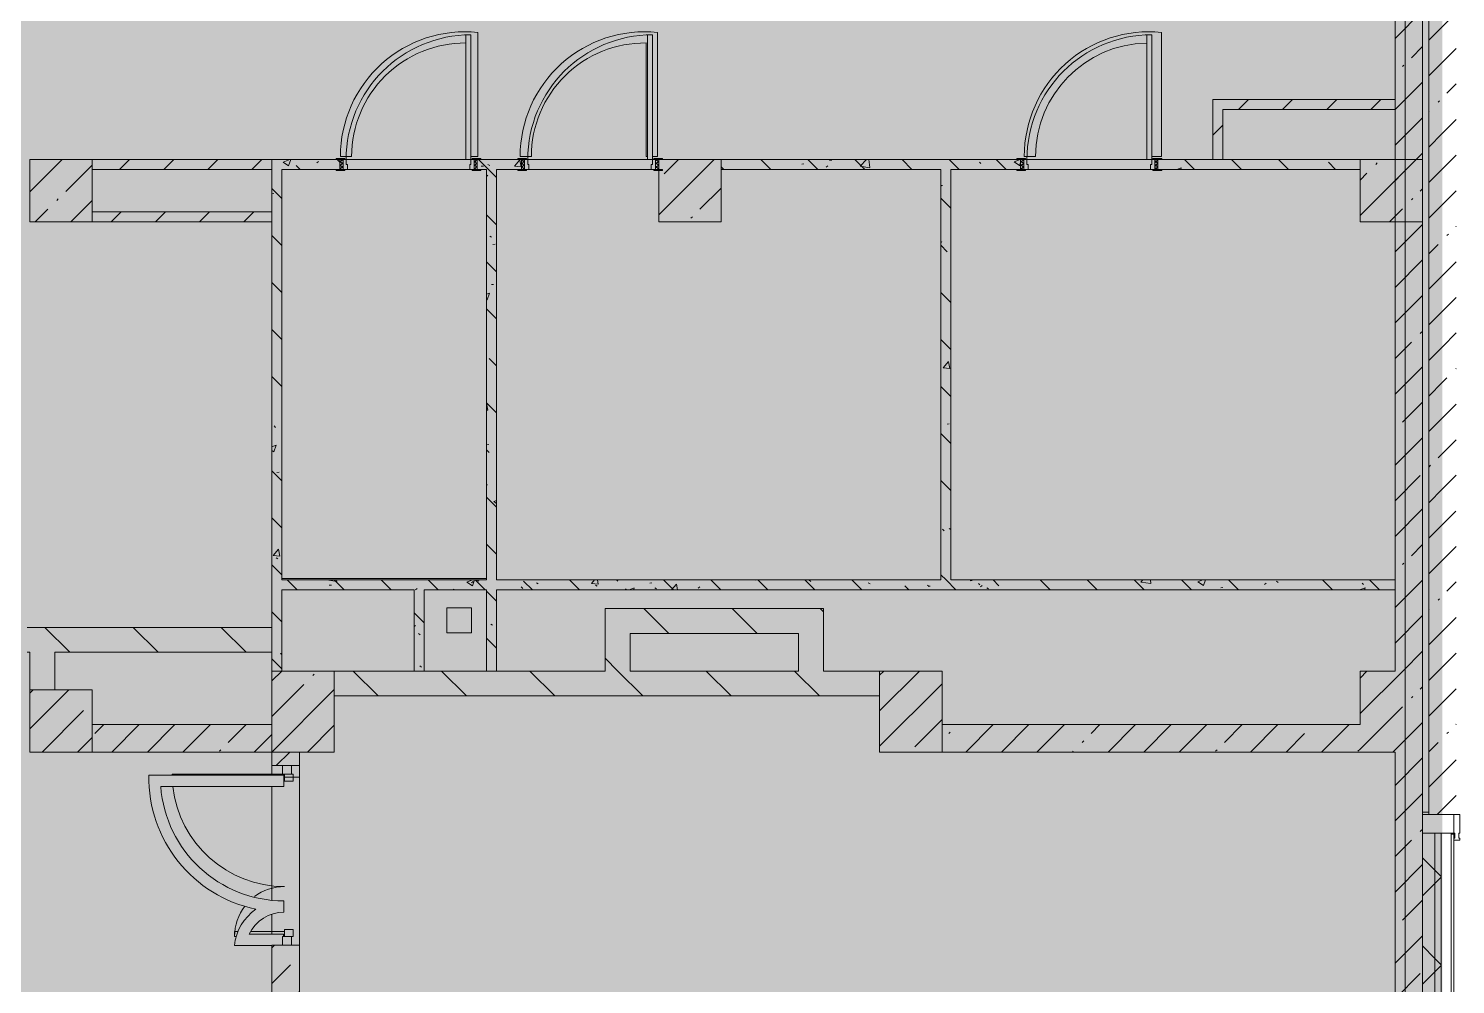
# Model space of a CAD drawing. Header units: millimetres. Extents: x 35143 to 244272, y -8553 to 29000.
# Drawn here: x 190792 to 202226, y 9037 to 16700 of the extents above; entities that cross this region are included whole.
import ezdxf

# ---------------------------------------------------------------- set-up
doc = ezdxf.new("R2010")
doc.units = ezdxf.units.MM
doc.linetypes.add('Осевая', pattern=[3175, 635, -476.25, 1587.5, -476.25])
doc.layers.add('A-DETL-GENF-6', color=7, linetype='Continuous', lineweight=9, true_color=0xc0c0c0, transparency=0.4)
for name, color, linetype, lineweight, true_color in [('A-DETL-GENF-9', 7, 'Continuous', 5, 0xb7b7b7), ('A-DOOR-3', 7, 'Continuous', 5, 0xaaaaaa), ('A-DOOR-4', 7, 'Continuous', 5, 0xe2e2e2), ('A-DOOR-5', 7, 'Continuous', 5, 0xb7b7b7), ('A-DOOR-FRAM-3', 7, 'Continuous', 5, 0xe2e2e2), ('A-DOOR-FRAM-4', 7, 'Continuous', 5, 0xaaaaaa), ('A-DOOR-FRAM-5', 7, 'Continuous', 5, 0xb7b7b7), ('A-FLOR-3', 7, 'Continuous', 5, 0xb7b7b7), ('A-GLAZ-CWMG-3', 7, 'Continuous', 5, 0x737373), ('A-WALL-5', 7, 'Continuous', 9, 0x737373), ('A-WALL-6', 7, 'Continuous', 5, 0x737373), ('I-WALL-6', 7, 'Continuous', 5, 0x737373), ('I-WALL-7', 7, 'Continuous', 5, 0x787878), ('S-COLS-2', 7, 'Continuous', 5, 0x737373)]:
    doc.layers.add(name, color=color, linetype=linetype, lineweight=lineweight, true_color=true_color)
for name, color, linetype, lineweight in [('A-GLAZ-CWMG-1', 7, 'Continuous', 5), ('A-WALL', 7, 'Continuous', 9), ('A-WALL-4', 7, 'Continuous', 5), ('I-WALL-5', 7, 'Continuous', 5), ('S-COLS-1', 7, 'Continuous', 5), ('Оси', 7, 'Continuous', 9), ('Оси-2', 7, 'Осевая', 9)]:
    doc.layers.add(name, color=color, linetype=linetype, lineweight=lineweight)
pattern_1 = [(45, (117261.88, 0), (-285.1231, 285.1231), []), (45, (117547, 0), (-285.1231, 285.1231), [504.031, -100.806, 16.764, -84.042])]
pattern_2 = [(135, (117261.9, 0), (-353.5534, -353.5534), [])]
pattern_3 = [(45, (117261.9, 0), (-353.5534, 353.5534), []), (135, (117261.9, 0), (-353.5534, -353.5534), [])]
pattern_4 = [(135, (117261.9, 0), (-377.1708, -377.1708), [533.4, -88.9, 17.78, -88.9]), (135, (117261.9, 376.94), (-377.1708, -377.1708), []), (50, (117261.9, 0), (637.6445, -55.7866), [66.675, -733.425]), (355, (117261.9, 0), (-123.3494, 668.699), [53.34, -586.74]), (100.451, (117315, -4.65), (514.299, 612.908), [56.665, -623.315]), (46.184, (117261.9, 177.8), (948.7764, -147.15), [100.012, -1100.137]), (96.636, (117340.9, 165.5), (830.909, 865.997), [84.998, -934.973]), (351.184, (117261.9, 177.8), (830.918, 865.988), [80.01, -880.11]), (21, (117350.8, 133.35), (530.6506, -357.9283), [66.675, -733.425]), (326, (117350.8, 133.35), (216.308, 644.6585), [53.34, -586.74]), (71.451, (117395, 103.5), (746.9596, 286.7243), [56.665, -623.315]), (37.5, (117261.88, 0), (10.81053, 295.9426), [16.764, -562.864, 16.764, -578.866, -588.962]), (37.5, (117261.88, 0), (10.81053, 295.9426), [-1175.258, 16.764, -572.198]), (7.5, (117261.88, 0), (233.8692, 350.6318), [16.764, -322.834, 16.764, -549.529, -224.472]), (7.5, (117261.88, 0), (233.8692, 350.6318), [-905.891, 16.764, -207.708]), (327.5, (117063.63, 0), (474.5678, -20.0513), [16.764, -205.486, 16.764, -676.656, -920.115]), (327.5, (117063.63, 0), (474.5678, -20.0513), [-915.67, 16.764, -903.351]), (317.5, (116974.73, 0), (518.4522, 88.9934), [16.764, -272.161, 16.764, -443.738, -653.415]), (317.5, (116974.73, 0), (518.4522, 88.9934), [-749.427, 16.764, -636.651])]
pattern_5 = [(135, (1751.41, 104.685), (-14.14214, -14.14214), []), (225, (1751.41, 104.685), (14.14214, -14.14214), [])]
pattern_6 = [(45, (-371.384, 104.685), (-14.1421, 14.1421), []), (135, (-371.384, 104.685), (-14.1421, -14.1421), [])]
pattern_7 = [(45, (117261.88, 0), (-176.7767, 176.7767), [])]

# ---------------------------------------------------------------- blocks, each defined once
blk = doc.blocks.new('BSC_Колонна _Прямоугольная - 650х500-23287315-2_1_2_птичка')
at = {"layer": 'S-COLS-1'}
h = blk.add_hatch(dxfattribs=at)
h.set_pattern_fill('FP_123', color=256, style=0, pattern_type=2)
h.set_pattern_definition([(135, (11225, -75730), (-285.1231, -285.1231), []), (135, (11225, -75444.88), (-285.1231, -285.1231), [504.031, -100.806, 16.764, -84.042])])
h.paths.add_polyline_path([(325, 250), (-325, 250), (-325, -250), (325, -250), (325, 111)])
at = {"layer": 'S-COLS-2'}
for p, q in [((325, 250), (-325, 250)), ((-325, 250), (-325, -250)), ((325, -250), (325, 250)), ((-325, -250), (325, -250))]:
    blk.add_line(p, q, dxfattribs=at)
blk = doc.blocks.new('BSC_Колонна _Прямоугольная - 500х500-V124-2_1_2_птичка')
at = {"layer": 'S-COLS-1'}
h = blk.add_hatch(dxfattribs=at)
h.set_pattern_fill('FP_124', color=256, style=0, pattern_type=2)
h.set_pattern_definition([(45, (-73790, -11150), (-285.1231, 285.1231), []), (45, (-73504.88, -11150), (-285.1231, 285.1231), [504.031, -100.806, 16.764, -84.042])])
h.paths.add_polyline_path([(-250, -250), (250, -250), (250, 250), (-250, 250), (-250, 71)])
at = {"layer": 'S-COLS-2'}
for p, q in [((250, 250), (-250, 250)), ((-250, 250), (-250, -250)), ((250, -250), (250, 250)), ((-250, -250), (250, -250))]:
    blk.add_line(p, q, dxfattribs=at)
blk = doc.blocks.new('BSC_Колонна _Прямоугольная - 500х500-V144-2_1_2_птичка')
at = {"layer": 'S-COLS-1'}
h = blk.add_hatch(dxfattribs=at)
h.set_pattern_fill('FP_138', color=256, style=0, pattern_type=2)
h.set_pattern_definition([(45, (-73790, -15400), (-285.1231, 285.1231), []), (45, (-73504.88, -15400), (-285.1231, 285.1231), [504.031, -100.806, 16.764, -84.042])])
h.paths.add_polyline_path([(-250, -250), (250, -250), (250, 250), (-250, 250)])
at = {"layer": 'S-COLS-2'}
for p, q in [((250, 250), (-250, 250)), ((-250, 250), (-250, -250)), ((250, -250), (250, 250)), ((-250, -250), (250, -250))]:
    blk.add_line(p, q, dxfattribs=at)
blk = doc.blocks.new('BSC_Колонна _Прямоугольная - 500х500-V145-2_1_2_птичка')
at = {"layer": 'S-COLS-1'}
h = blk.add_hatch(dxfattribs=at)
h.set_pattern_fill('FP_139', color=256, style=0, pattern_type=2)
h.set_pattern_definition([(45, (-78830, -15400), (-285.1231, 285.1231), []), (45, (-78544.88, -15400), (-285.1231, 285.1231), [504.031, -100.806, 16.764, -84.042])])
h.paths.add_polyline_path([(-250, -250), (250, -250), (250, 250), (-250, 250), (-250, 170), (-220, 170), (-220, 162), (-250, 162)])
at = {"layer": 'S-COLS-2'}
for p, q in [((250, 250), (-220, 250)), ((250, -250), (250, 250)), ((-250, 162), (-250, -250)), ((-250, -250), (250, -250))]:
    blk.add_line(p, q, dxfattribs=at)
blk = doc.blocks.new('110_Дверь_СКБ_1Ст_Внутренняя1 - Д-4 _л_ 1100x2100h_су мгн-32399984-2_1_2_птичка')
at = {"layer": 'A-DOOR-3'}
h = blk.add_hatch(dxfattribs=at)
h.set_pattern_fill('FP_38', color=256, style=0, pattern_type=2)
h.set_pattern_definition(pattern_5)
h.paths.add_polyline_path([(562.5, -40), (562.5, 40), (537.5, 40), (537.5, -40)])
at = {"layer": 'A-DOOR-4'}
h = blk.add_hatch(color=256, dxfattribs=at)
h.paths.add_polyline_path([(502.5, -40), (537.5, -40), (537.5, 40), (512.5, 40), (512.5, 0), (502.5, 0)])
h.paths.add_polyline_path([(-477.5, -40), (-477.5, 0), (-487.5, 0), (-487.5, 40), (-512.5, 40), (-512.5, -40)])
at = {"layer": 'A-DOOR-FRAM-3'}
for points in [[(472.5, 40), (512.5, 40), (512.5, 1040), (472.5, 1040), (472.5, 238.6)], [(-497.5, 40), (-497.5, 48), (-567.5, 48), (-567.5, 40)], [(592.5, 40), (592.5, 48), (522.5, 48), (522.5, 40)], [(-497.5, -48), (-497.5, -40), (-567.5, -40), (-567.5, -48)], [(592.5, -48), (592.5, -40), (522.5, -40), (522.5, -48)]]:
    blk.add_hatch(color=256, dxfattribs=at).paths.add_polyline_path(points)
at = {"layer": 'A-DOOR-FRAM-4'}
h = blk.add_hatch(dxfattribs=at)
h.set_pattern_fill('FP_39', color=256, style=0, pattern_type=2)
h.set_pattern_definition(pattern_6)
h.paths.add_polyline_path([(-512.5, -40), (-512.5, 40), (-537.5, 40), (-537.5, -40)])
at = {"layer": 'A-DOOR-5'}
for p, q in [((512.5, 1040), (472.5, 1040)), ((472.5, 1040), (472.5, 40)), ((512.5, 40), (512.5, 1040)), ((472.5, 40), (512.5, 40))]:
    blk.add_line(p, q, dxfattribs=at)
blk.add_arc((512.5, 40), 1000, 90, 180, dxfattribs=at)
at = {"layer": 'A-DOOR-FRAM-5'}
for p, q in [((-497.5, 48), (-567.5, 48)), ((-567.5, 48), (-567.5, 40)), ((-567.5, 40), (-497.5, 40)), ((-512.5, 40), (-537.5, 40)), ((-537.5, 40), (-537.5, -40)), ((-487.5, 40), (-512.5, 40)), ((-512.5, 40), (-512.5, -40)), ((-512.5, -40), (-512.5, 40)), ((-497.5, 40), (-512.5, 40)), ((-512.5, 40), (-512.5, 39)), ((-512.5, 39), (-497.5, 39)), ((-497.5, 40), (-497.5, 48)), ((-497.5, 39), (-497.5, 40)), ((-487.5, 0), (-487.5, 40)), ((-477.5, 0), (-487.5, 0)), ((-477.5, -40), (-477.5, 0)), ((512.5, 0), (502.5, 0)), ((502.5, 0), (502.5, -40)), ((512.5, 40), (512.5, 0)), ((537.5, 40), (512.5, 40)), ((592.5, 48), (522.5, 48)), ((522.5, 48), (522.5, 40)), ((537.5, 40), (522.5, 40)), ((522.5, 40), (522.5, 39)), ((522.5, 40), (592.5, 40)), ((522.5, 39), (537.5, 39)), ((537.5, -40), (537.5, 40)), ((562.5, 40), (537.5, 40)), ((537.5, 40), (537.5, -40)), ((537.5, 39), (537.5, 40)), ((562.5, -40), (562.5, 40)), ((592.5, 40), (592.5, 48)), ((-497.5, -40), (-567.5, -40)), ((-567.5, -40), (-567.5, -48)), ((-567.5, -48), (-497.5, -48)), ((-537.5, -40), (-512.5, -40)), ((-497.5, -39), (-512.5, -39)), ((-512.5, -39), (-512.5, -40)), ((-512.5, -40), (-477.5, -40)), ((-512.5, -40), (-497.5, -40)), ((-497.5, -40), (-497.5, -39)), ((-497.5, -48), (-497.5, -40)), ((502.5, -40), (537.5, -40)), ((537.5, -39), (522.5, -39)), ((522.5, -39), (522.5, -40)), ((522.5, -40), (537.5, -40)), ((592.5, -40), (522.5, -40)), ((522.5, -40), (522.5, -48)), ((522.5, -48), (592.5, -48)), ((537.5, -40), (537.5, -39)), ((537.5, -40), (562.5, -40)), ((592.5, -48), (592.5, -40))]:
    blk.add_line(p, q, dxfattribs=at)
blk = doc.blocks.new('Прямоугольный импост - Импост структурный с накладкой - 190мм-23946641-2_1_2_птичка')
at = {"layer": 'A-GLAZ-CWMG-1'}
for p, q in [((0, 17), (-50, 17)), ((-50, 17), (-50, 0)), ((-50, 0), (-40, 0)), ((-40, 0), (-40, -40)), ((-10, -40), (-10, 0)), ((-10, 0), (0, 0)), ((0, 0), (0, 17)), ((-40, -40), (-50, -40)), ((-50, -40), (-50, -190)), ((0, -40), (-10, -40)), ((0, -190), (0, -40)), ((-50, -190), (0, -190))]:
    blk.add_line(p, q, dxfattribs=at)
blk = doc.blocks.new('110_Дверь_СКБ_1Ст_Внутренняя1 - Д-5 _л_ 1100x2100h_су мгн EIW30-32897889-2_1_2_птичка')
at = {"layer": 'A-DOOR-3'}
h = blk.add_hatch(dxfattribs=at)
h.set_pattern_fill('FP_38', color=256, style=0, pattern_type=2)
h.set_pattern_definition(pattern_5)
h.paths.add_polyline_path([(562.5, -40), (562.5, 40), (537.5, 40), (537.5, -40)])
at = {"layer": 'A-DOOR-4'}
h = blk.add_hatch(color=256, dxfattribs=at)
h.paths.add_polyline_path([(502.5, -40), (537.5, -40), (537.5, 40), (512.5, 40), (512.5, 0), (502.5, 0)])
h.paths.add_polyline_path([(-477.5, -40), (-477.5, 0), (-487.5, 0), (-487.5, 40), (-512.5, 40), (-512.5, -40)])
at = {"layer": 'A-DOOR-FRAM-3'}
for points in [[(472.5, 40), (512.5, 40), (512.5, 1040), (472.5, 1040), (472.5, 238.6)], [(-497.5, 40), (-497.5, 48), (-567.5, 48), (-567.5, 40)], [(592.5, 40), (592.5, 48), (522.5, 48), (522.5, 40)], [(-497.5, -48), (-497.5, -40), (-567.5, -40), (-567.5, -48)], [(592.5, -48), (592.5, -40), (522.5, -40), (522.5, -48)]]:
    blk.add_hatch(color=256, dxfattribs=at).paths.add_polyline_path(points)
at = {"layer": 'A-DOOR-FRAM-4'}
h = blk.add_hatch(dxfattribs=at)
h.set_pattern_fill('FP_39', color=256, style=0, pattern_type=2)
h.set_pattern_definition(pattern_6)
h.paths.add_polyline_path([(-512.5, -40), (-512.5, 40), (-537.5, 40), (-537.5, -40)])
at = {"layer": 'A-DOOR-5'}
for p, q in [((512.5, 1040), (472.5, 1040)), ((472.5, 1040), (472.5, 40)), ((512.5, 40), (512.5, 1040)), ((472.5, 40), (512.5, 40))]:
    blk.add_line(p, q, dxfattribs=at)
blk.add_arc((512.5, 40), 1000, 90, 180, dxfattribs=at)
at = {"layer": 'A-DOOR-FRAM-5'}
for p, q in [((-497.5, 48), (-567.5, 48)), ((-567.5, 48), (-567.5, 40)), ((-567.5, 40), (-497.5, 40)), ((-512.5, 40), (-537.5, 40)), ((-537.5, 40), (-537.5, -40)), ((-487.5, 40), (-512.5, 40)), ((-512.5, 40), (-512.5, -40)), ((-512.5, -40), (-512.5, 40)), ((-497.5, 40), (-512.5, 40)), ((-512.5, 40), (-512.5, 39)), ((-512.5, 39), (-497.5, 39)), ((-497.5, 40), (-497.5, 48)), ((-497.5, 39), (-497.5, 40)), ((-487.5, 0), (-487.5, 40)), ((-477.5, 0), (-487.5, 0)), ((-477.5, -40), (-477.5, 0)), ((512.5, 0), (502.5, 0)), ((502.5, 0), (502.5, -40)), ((512.5, 40), (512.5, 0)), ((537.5, 40), (512.5, 40)), ((592.5, 48), (522.5, 48)), ((522.5, 48), (522.5, 40)), ((537.5, 40), (522.5, 40)), ((522.5, 40), (522.5, 39)), ((522.5, 40), (592.5, 40)), ((522.5, 39), (537.5, 39)), ((537.5, -40), (537.5, 40)), ((562.5, 40), (537.5, 40)), ((537.5, 40), (537.5, -40)), ((537.5, 39), (537.5, 40)), ((562.5, -40), (562.5, 40)), ((592.5, 40), (592.5, 48)), ((-497.5, -40), (-567.5, -40)), ((-567.5, -40), (-567.5, -48)), ((-567.5, -48), (-497.5, -48)), ((-537.5, -40), (-512.5, -40)), ((-497.5, -39), (-512.5, -39)), ((-512.5, -39), (-512.5, -40)), ((-512.5, -40), (-477.5, -40)), ((-512.5, -40), (-497.5, -40)), ((-497.5, -40), (-497.5, -39)), ((-497.5, -48), (-497.5, -40)), ((502.5, -40), (537.5, -40)), ((537.5, -39), (522.5, -39)), ((522.5, -39), (522.5, -40)), ((522.5, -40), (537.5, -40)), ((592.5, -40), (522.5, -40)), ((522.5, -40), (522.5, -48)), ((522.5, -48), (592.5, -48)), ((537.5, -40), (537.5, -39)), ((537.5, -40), (562.5, -40)), ((592.5, -48), (592.5, -40))]:
    blk.add_line(p, q, dxfattribs=at)
blk = doc.blocks.new('BSC_Колонна _Прямоугольная - 650х500-V190-2_1_2_птичка')
at = {"layer": 'S-COLS-1'}
h = blk.add_hatch(dxfattribs=at)
h.set_pattern_fill('FP_175', color=256, style=0, pattern_type=2)
h.set_pattern_definition([(135, (11225, -80600), (-285.1231, -285.1231), []), (135, (11225, -80314.88), (-285.1231, -285.1231), [504.031, -100.806, 16.764, -84.042])])
h.paths.add_polyline_path([(325, 250), (-325, 250), (-325, -250), (325, -250), (325, -121)])
at = {"layer": 'S-COLS-2'}
for p, q in [((325, 250), (-325, 250)), ((-325, 250), (-325, -250)), ((325, -250), (325, 250)), ((-325, -250), (325, -250))]:
    blk.add_line(p, q, dxfattribs=at)
blk = doc.blocks.new('Прямоугольный импост - 50 x 70 мм-V234-2_1_2_птичка')
at = {"layer": 'A-GLAZ-CWMG-3'}
for p, q in [((-70, 35), (0, 35)), ((-70, -35), (-70, 35)), ((0, 35), (0, -35)), ((0, -35), (-70, -35))]:
    blk.add_line(p, q, dxfattribs=at)
blk = doc.blocks.new('Дверь_Витражная_остекление_ - ДВН_ДАО_Главный вход_1200 в свету Д-22 _п_-32403398-2_1_2_птичка')
at = {"layer": 'A-DOOR-4'}
blk.add_hatch(color=256, dxfattribs=at).paths.add_polyline_path([(610, 24), (610, 20), (650, 24), (650, 920), (642, 920), (642, 24)])
h = blk.add_hatch(color=256, dxfattribs=at)
h.paths.add_polyline_path([(-650, 408), (-650, 407), (-610, 392), (-610, 420), (-650, 420)])
h.paths.add_polyline_path([(-650, 27), (-650, 20), (-610, 20), (-610, 289), (-633, 302), (-633, 27)])
at = {"layer": 'A-DETL-GENF-9'}
for p, q in [((650, 920), (642, 920)), ((650, 35), (650, 920)), ((-610, 420), (-650, 420)), ((-650, 420), (-650, 407)), ((-610, 392), (-610, 420)), ((-610, 20), (-610, 289)), ((-650, 20), (-610, 20)), ((-595, 20), (-650, 20)), ((-595, -50), (-595, 20)), ((595, -50), (595, 20)), ((595, 20), (650, 20)), ((610, 20), (650, 20)), ((-650, -35), (-650, -50)), ((-650, -50), (-595, -50)), ((650, -50), (595, -50)), ((650, -35), (650, -50))]:
    blk.add_line(p, q, dxfattribs=at)
at = {"layer": 'A-DOOR-5'}
for p, q in [((650, 920), (650, 35)), ((-650, 420), (-650, 407))]:
    blk.add_line(p, q, dxfattribs=at)
for centre, radius, start, end in [((650, 20), 900, 90, 90.5109), ((650, 20), 900, 96.319, 180), ((-650, 20), 400, 52.4742, 90), ((-650, 20), 400, 360, 37.0443)]:
    blk.add_arc(centre, radius, start, end, dxfattribs=at)
blk = doc.blocks.new('Прямоугольный импост - 50 x 70 мм-V226-2_1_2_птичка')
at = {"layer": 'A-GLAZ-CWMG-3'}
for p, q in [((0, 35), (-70, 35)), ((-70, 35), (-70, -35)), ((0, -35), (0, 35)), ((-70, -35), (0, -35))]:
    blk.add_line(p, q, dxfattribs=at)

msp = doc.modelspace()

# ---------------------------------------------------------------- hatches: boundary and pattern name
at = {"layer": 'A-DETL-GENF-6'}
msp.add_hatch(color=256, dxfattribs=at).paths.add_polyline_path([(193102.8, -280), (193121.9, -280), (193121.9, 3300), (202121.9, 3300), (202121.9, 27350), (159171.9, 27350), (159171.9, 23778), (156021.9, 23778), (156021.9, -280), (192175.3, -280)])
at = {"layer": 'A-WALL-4'}
h = msp.add_hatch(dxfattribs=at)
h.set_pattern_fill('FP_87', color=256, style=0, pattern_type=2)
h.set_pattern_definition(pattern_3)
h.paths.add_polyline_path([(201961.9, 3450), (202061.9, 3450), (202061.9, 10250), (201961.9, 10250), (201961.9, 3550)])
h = msp.add_hatch(dxfattribs=at)
h.set_pattern_fill('FP_87', color=256, style=0, pattern_type=2)
h.set_pattern_definition(pattern_3)
h.paths.add_polyline_path([(202111.9, 3400), (202111.9, 10250), (202061.9, 10250), (202061.9, 3400)])
at = {"layer": 'I-WALL-5'}
h = msp.add_hatch(dxfattribs=at)
h.set_pattern_fill('FP_95', color=256, style=0, pattern_type=2)
h.set_pattern_definition(pattern_1)
h.paths.add_polyline_path([(201961.9, 15150), (201961.9, 15530), (201741.9, 15530), (201741.9, 15150)])
h.paths.add_polyline_path([(201741.9, 18570), (201961.9, 18570), (201961.9, 18600), (201741.9, 18600)])
h.paths.add_polyline_path([(201961.9, 19100), (201961.9, 22700), (201741.9, 22700), (201741.9, 19100), (201750.3, 19100)])
h.paths.add_polyline_path([(201866, 23200), (201961.9, 23200), (201961.9, 26600), (201741.9, 26600), (201741.9, 23200)])
h = msp.add_hatch(dxfattribs=at)
h.set_pattern_fill('FP_95', color=256, style=0, pattern_type=2)
h.set_pattern_definition(pattern_1)
h.paths.add_polyline_path([(201741.9, 15530), (201961.9, 15530), (201961.9, 17270), (201741.9, 17270), (201741.9, 15848.6)])
h.paths.add_polyline_path([(201961.9, 18370), (201961.9, 18570), (201741.9, 18570), (201741.9, 18370)])
h = msp.add_hatch(dxfattribs=at)
h.set_pattern_fill('FP_95', color=256, style=0, pattern_type=2)
h.set_pattern_definition(pattern_1)
h.paths.add_polyline_path([(202011.9, 16300), (202121.9, 16300), (202121.9, 17270), (202011.9, 17270), (202011.9, 17005.5)])
h = msp.add_hatch(dxfattribs=at)
h.set_pattern_fill('FP_95', color=256, style=0, pattern_type=2)
h.set_pattern_definition(pattern_1)
h.paths.add_polyline_path([(202231.9, 16300), (202231.9, 17270), (202121.9, 17270), (202121.9, 16300)])
h = msp.add_hatch(dxfattribs=at)
h.set_pattern_fill('FP_95', color=256, style=0, pattern_type=2)
h.set_pattern_definition(pattern_1)
h.paths.add_polyline_path([(202121.9, 10400), (202121.9, 16300), (202011.9, 16300), (202011.9, 10400)])
h = msp.add_hatch(dxfattribs=at)
h.set_pattern_fill('FP_95', color=256, style=0, pattern_type=2)
h.set_pattern_definition(pattern_1)
h.paths.add_polyline_path([(202121.9, 10400), (202231.9, 10400), (202231.9, 16300), (202121.9, 16300), (202121.9, 10642.6)])
h = msp.add_hatch(dxfattribs=at)
h.set_pattern_fill('FP_99', color=256, style=0, pattern_type=2)
h.set_pattern_definition(pattern_7)
h.paths.add_polyline_path([(200281.9, 15650), (200361.9, 15650), (200361.9, 16130), (200281.9, 16130), (200281.9, 15848.6)])
h = msp.add_hatch(dxfattribs=at)
h.set_pattern_fill('FP_99', color=256, style=0, pattern_type=2)
h.set_pattern_definition(pattern_7)
h.paths.add_polyline_path([(201741.9, 16050), (201741.9, 16130), (200361.9, 16130), (200361.9, 16050), (201450.5, 16050)])
h = msp.add_hatch(dxfattribs=at)
h.set_pattern_fill('FP_99', color=256, style=0, pattern_type=2)
h.set_pattern_definition(pattern_7)
h.paths.add_polyline_path([(192741.9, 15570), (192741.9, 15650), (191301.9, 15650), (191301.9, 15570), (192175.3, 15570)])
h = msp.add_hatch(dxfattribs=at)
h.set_pattern_fill('FP_99', color=256, style=0, pattern_type=2)
h.set_pattern_definition(pattern_7)
h.paths.add_polyline_path([(192741.9, 15150), (192741.9, 15230), (191301.9, 15230), (191301.9, 15150), (192175.3, 15150)])
h = msp.add_hatch(dxfattribs=at)
h.set_pattern_fill('FP_95', color=256, style=0, pattern_type=2)
h.set_pattern_definition(pattern_1)
h.paths.add_polyline_path([(201961.9, 4050), (201961.9, 10900), (201741.9, 10900), (201741.9, 4050)])
h.paths.add_polyline_path([(201741.9, 11550), (201961.9, 11550), (201961.9, 15150), (201741.9, 15150), (201741.9, 12200)])
h = msp.add_hatch(dxfattribs=at)
h.set_pattern_fill('FP_98', color=256, style=0, pattern_type=2)
h.set_pattern_definition(pattern_2)
h.paths.add_polyline_path([(195611.9, 11550), (195611.9, 12050), (195411.9, 12050), (195411.9, 11550)])
h = msp.add_hatch(dxfattribs=at)
h.set_pattern_fill('FP_98', color=256, style=0, pattern_type=2)
h.set_pattern_definition(pattern_2)
h.paths.add_polyline_path([(195885.4, 11850), (196961.9, 11850), (196961.9, 12050), (195611.9, 12050), (195611.9, 11850)])
h = msp.add_hatch(dxfattribs=at)
h.set_pattern_fill('FP_98', color=256, style=0, pattern_type=2)
h.set_pattern_definition(pattern_2)
h.paths.add_polyline_path([(197161.9, 11550), (197161.9, 12050), (196961.9, 12050), (196961.9, 11550)])
h = msp.add_hatch(dxfattribs=at)
h.set_pattern_fill('FP_98', color=256, style=0, pattern_type=2)
h.set_pattern_definition(pattern_2)
h.paths.add_polyline_path([(185906.9, 11700), (186015.9, 11700), (186015.9, 11900), (185906.9, 11900), (185906.9, 11799.5)])
h.paths.add_polyline_path([(192741.9, 11700), (192741.9, 11900), (190781.9, 11900), (190781.9, 11700), (192175.3, 11700)])
h.paths.add_polyline_path([(187571.9, 11700), (187571.9, 11900), (187495.9, 11900), (187495.9, 11700), (187537.7, 11700)])
h.paths.add_polyline_path([(188091.9, 11700), (188091.9, 11900), (188071.9, 11900), (188071.9, 11700)])
h = msp.add_hatch(dxfattribs=at)
h.set_pattern_fill('FP_98', color=256, style=0, pattern_type=2)
h.set_pattern_definition(pattern_2)
h.paths.add_polyline_path([(195885.4, 11350), (197611.9, 11350), (197611.9, 11550), (193241.9, 11550), (193241.9, 11350), (194957.9, 11350)])
h = msp.add_hatch(dxfattribs=at)
h.set_pattern_fill('FP_95', color=256, style=0, pattern_type=2)
h.set_pattern_definition(pattern_1)
h.paths.add_polyline_path([(192175.3, 10900), (192741.9, 10900), (192741.9, 11120), (191301.9, 11120), (191301.9, 10900)])
h = msp.add_hatch(dxfattribs=at)
h.set_pattern_fill('FP_95', color=256, style=0, pattern_type=2)
h.set_pattern_definition(pattern_1)
h.paths.add_polyline_path([(201461.9, 10900), (201461.9, 11120), (198111.9, 11120), (198111.9, 10900), (201450.5, 10900)])
h = msp.add_hatch(dxfattribs=at)
h.set_pattern_fill('FP_95', color=256, style=0, pattern_type=2)
h.set_pattern_definition(pattern_1)
h.paths.add_polyline_path([(192741.9, 7900), (192961.9, 7900), (192961.9, 9352.3), (192741.9, 9352.3), (192741.9, 8200)])
h.paths.add_polyline_path([(192741.9, 10792.3), (192961.9, 10792.3), (192961.9, 10900), (192741.9, 10900)])
at = {"layer": 'I-WALL-7'}
h = msp.add_hatch(dxfattribs=at)
h.set_pattern_fill('FP_104', color=256, style=0, pattern_type=2)
h.set_pattern_definition(pattern_4)
h.paths.add_polyline_path([(192821.9, 11550), (192821.9, 15650), (192741.9, 15650), (192741.9, 11550)])
h = msp.add_hatch(dxfattribs=at)
h.set_pattern_fill('FP_104', color=256, style=0, pattern_type=2)
h.set_pattern_definition(pattern_4)
h.paths.add_polyline_path([(197713.6, 15570), (198741.9, 15570), (198741.9, 15650), (196341.9, 15650), (196341.9, 15570)])
h.paths.add_polyline_path([(201461.9, 15570), (201461.9, 15650), (199841.9, 15650), (199841.9, 15570), (201450.5, 15570)])
h.paths.add_polyline_path([(194461.7, 15570), (194741.9, 15570), (194741.9, 15650), (194386.7, 15650), (194386.7, 15570), (194416.7, 15570)])
h.paths.add_polyline_path([(192821.9, 15570), (193286.7, 15570), (193286.7, 15650), (192821.9, 15650)])
h = msp.add_hatch(dxfattribs=at)
h.set_pattern_fill('FP_104', color=256, style=0, pattern_type=2)
h.set_pattern_definition(pattern_4)
h.paths.add_polyline_path([(194541.7, 11550), (194541.7, 15570), (194461.7, 15570), (194461.7, 11550)])
h = msp.add_hatch(dxfattribs=at)
h.set_pattern_fill('FP_104', color=256, style=0, pattern_type=2)
h.set_pattern_definition(pattern_4)
h.paths.add_polyline_path([(198181.7, 12280), (198181.7, 15570), (198101.7, 15570), (198101.7, 12280)])
h = msp.add_hatch(dxfattribs=at)
h.set_pattern_fill('FP_104', color=256, style=0, pattern_type=2)
h.set_pattern_definition(pattern_4)
h.paths.add_polyline_path([(194461.7, 12200), (194461.7, 12280), (192821.9, 12280), (192821.9, 12200), (194030.3, 12200)])
h = msp.add_hatch(dxfattribs=at)
h.set_pattern_fill('FP_104', color=256, style=0, pattern_type=2)
h.set_pattern_definition(pattern_4)
h.paths.add_polyline_path([(201741.9, 12200), (201741.9, 12280), (194541.7, 12280), (194541.7, 12200), (201450.5, 12200)])
h = msp.add_hatch(dxfattribs=at)
h.set_pattern_fill('FP_104', color=256, style=0, pattern_type=2)
h.set_pattern_definition(pattern_4)
h.paths.add_polyline_path([(193961.7, 11550), (193961.7, 12200), (193881.7, 12200), (193881.7, 11550)])
at = {"layer": 'S-COLS-1'}
h = msp.add_hatch(dxfattribs=at)
h.set_pattern_fill('FP_95', color=256, style=0, pattern_type=2)
h.set_pattern_definition(pattern_1)
h.paths.add_polyline_path([(201961.9, 15150), (201961.9, 15650), (201461.9, 15650), (201461.9, 15150)])
h = msp.add_hatch(dxfattribs=at)
h.set_pattern_fill('FP_95', color=256, style=0, pattern_type=2)
h.set_pattern_definition(pattern_1)
h.paths.add_polyline_path([(201741.9, 10900), (201961.9, 10900), (201961.9, 11550), (201461.9, 11550), (201461.9, 10900)])

# ---------------------------------------------------------------- linework, layer by layer
at = {"layer": 'A-FLOR-3'}
for p, q in [((194390.9, 15674.2), (194390.9, 16669.2)), ((195740.9, 16584.1), (195740.9, 15674.2)), ((195830.9, 15674.2), (195830.9, 16669.2)), ((199870.9, 15674.2), (199870.9, 16669.2)), ((193290.9, 15675.2), (193380.9, 15675.2)), ((194336.7, 15674.2), (194390.9, 15674.2)), ((194730.9, 15675.2), (194820.9, 15675.2)), ((195740.9, 15674.2), (195751.9, 15674.2)), ((195791.9, 15674.2), (195830.9, 15674.2)), ((198770.9, 15675.2), (198860.9, 15675.2)), ((199791.9, 15674.2), (199870.9, 15674.2)), ((194296.7, 15650), (193336.7, 15650)), ((192821.7, 12291), (194461.7, 12291)), ((194142.4, 12057), (194342.4, 12057)), ((194142.4, 11857), (194142.4, 12057)), ((194342.4, 12057), (194342.4, 11857)), ((194342.4, 11857), (194142.4, 11857)), ((192741.9, 10714.4), (192741.9, 10792.3)), ((192838.9, 10714.4), (191756.2, 10714.4)), ((192838.9, 10624.7), (192838.9, 10714.4)), ((192961.9, 10700), (192838.9, 10700)), ((191851.3, 10624.7), (192838.9, 10624.7)), ((201961.9, 10417.9), (202011.9, 10417.9)), ((192838.9, 9617.4), (192838.9, 9707)), ((192835.9, 9439.5), (192560.9, 9439.5)), ((192835.9, 9422.3), (192835.9, 9439.5)), ((192441.9, 9350.1), (192741.9, 9350.1))]:
    msp.add_line(p, q, dxfattribs=at)
for centre, radius, start, end in [((194290.9, 15674.2), 1000, 84.26083, 179.9427), ((194290.9, 15674.2), 910, 89.63868, 179.93704), ((195730.9, 15674.2), 1000, 84.26083, 179.9427), ((195730.9, 15674.2), 910, 89.37036, 179.93704), ((199770.9, 15674.2), 1000, 84.26083, 179.9427), ((199770.9, 15674.2), 910, 91.20322, 179.93704), ((192835, 10696.2), 1079, 179.03315, 258.2109), ((192838.9, 10697.3), 990.3, 184.20575, 270), ((192835, 9312.2), 395, 123.92463, 174.49945), ((192838.9, 9311.2), 306.2, 90, 155.21522)]:
    msp.add_arc(centre, radius, start, end, dxfattribs=at)
at = {"layer": 'A-WALL'}
for p, q in [((202111.9, 10250), (202211.9, 10250)), ((202191.9, 3320), (202191.9, 10250)), ((202191.9, 10247), (202211.9, 10247)), ((202211.9, 10242), (202191.9, 10242))]:
    msp.add_line(p, q, dxfattribs=at)
at = {"layer": 'A-WALL-4'}
for p, q in [((202211.9, 3300), (202211.9, 10400)), ((202221.9, 10242), (202211.9, 10242))]:
    msp.add_line(p, q, dxfattribs=at)
at = {"layer": 'A-WALL-5'}
for p, q in [((201741.9, 16130), (201741.9, 16050)), ((192741.9, 15570), (192741.9, 15650)), ((200281.9, 15650), (200361.9, 15650)), ((192741.9, 15150), (192741.9, 15230)), ((201741.9, 12200), (201741.9, 12280)), ((193881.7, 11550), (193961.7, 11550)), ((194461.7, 11550), (194541.7, 11550)), ((201961.9, 10250), (202111.9, 10250)), ((202061.9, 3450), (202061.9, 10250)), ((202111.9, 3400), (202111.9, 10250))]:
    msp.add_line(p, q, dxfattribs=at)
at = {"layer": 'A-WALL-6'}
msp.add_line((202011.9, 10400), (201961.9, 10400), dxfattribs=at)
at = {"layer": 'I-WALL-5'}
msp.add_line((202011.9, 10400), (202231.9, 10400), dxfattribs=at)
at = {"layer": 'I-WALL-6'}
for p, q in [((202011.9, 17270), (202011.9, 10400)), ((201741.9, 17240), (201741.9, 16130)), ((201961.9, 11550), (201961.9, 17240)), ((200281.9, 16130), (200281.9, 15650)), ((201741.9, 16130), (200281.9, 16130)), ((200361.9, 15650), (200361.9, 16050)), ((200361.9, 16050), (201741.9, 16050)), ((201741.9, 16050), (201741.9, 12280)), ((193256.7, 15650), (191301.9, 15650)), ((191301.9, 15570), (192741.9, 15570)), ((192741.9, 15570), (192741.9, 15230)), ((192821.9, 12280), (192821.9, 15570)), ((192821.9, 15570), (193256.7, 15570)), ((193336.7, 15650), (194296.7, 15650)), ((194326.7, 15570), (193346.7, 15570)), ((194711.9, 15650), (194416.7, 15650)), ((194416.7, 15570), (194461.7, 15570)), ((194461.7, 15570), (194461.7, 12280)), ((194541.7, 15570), (194711.9, 15570)), ((194541.7, 12280), (194541.7, 15570)), ((194791.9, 15650), (195751.9, 15650)), ((195781.9, 15570), (194801.9, 15570)), ((197740.4, 15650), (196341.9, 15650)), ((196341.9, 15570), (198101.7, 15570)), ((198711.9, 15650), (197743.5, 15650)), ((198101.7, 15570), (198101.7, 12280)), ((198181.7, 15570), (198711.9, 15570)), ((198181.7, 12280), (198181.7, 15570)), ((198791.9, 15650), (199751.9, 15650)), ((199781.9, 15570), (198801.9, 15570)), ((200281.9, 15650), (199871.9, 15650)), ((199871.9, 15570), (201461.9, 15570)), ((201461.9, 15650), (200361.9, 15650)), ((201461.9, 15570), (201461.9, 15650)), ((192741.9, 15230), (191301.9, 15230)), ((191301.9, 15150), (192741.9, 15150)), ((192741.9, 15150), (192741.9, 11550)), ((194461.7, 12280), (192821.9, 12280)), ((198101.7, 12280), (194541.7, 12280)), ((201741.9, 12280), (198181.7, 12280)), ((192821.9, 11550), (192821.9, 12200)), ((192821.9, 12200), (193881.7, 12200)), ((193881.7, 12200), (193881.7, 11550)), ((193961.7, 12200), (194461.7, 12200)), ((193961.7, 11550), (193961.7, 12200)), ((194461.7, 12200), (194461.7, 11550)), ((194541.7, 11550), (194541.7, 12200)), ((194541.7, 12200), (201741.9, 12200)), ((201741.9, 12200), (201741.9, 11550)), ((195411.9, 12050), (195411.9, 11550)), ((197161.9, 12050), (195411.9, 12050)), ((197161.9, 11550), (197161.9, 12050)), ((192741.9, 11900), (190781.9, 11900)), ((195611.9, 11550), (195611.9, 11850)), ((195611.9, 11850), (196961.9, 11850)), ((196961.9, 11850), (196961.9, 11550)), ((190801.9, 11700), (190781.9, 11700)), ((190801.9, 11700), (190801.9, 11400)), ((191001.9, 11700), (192741.9, 11700)), ((191001.9, 11400), (191001.9, 11700)), ((193881.7, 11550), (193241.9, 11550)), ((194461.7, 11550), (193961.7, 11550)), ((195411.9, 11550), (194541.7, 11550)), ((196961.9, 11550), (195611.9, 11550)), ((197611.9, 11550), (197161.9, 11550)), ((193241.9, 11350), (197611.9, 11350)), ((192741.9, 11120), (191301.9, 11120)), ((201461.9, 11120), (198111.9, 11120)), ((191301.9, 10900), (192741.9, 10900)), ((192741.9, 10900), (192741.9, 10792.3)), ((192961.9, 4050), (192961.9, 10900)), ((198111.9, 10900), (201461.9, 10900)), ((201741.9, 10900), (201741.9, 4050)), ((201961.9, 4050), (201961.9, 10900)), ((192741.9, 10792.3), (192961.9, 10792.3)), ((192741.9, 9712.2), (192741.9, 10624.7)), ((192741.9, 9439.5), (192741.9, 9600.4)), ((192741.9, 9352.3), (192741.9, 8280)), ((192961.9, 9352.3), (192741.9, 9352.3))]:
    msp.add_line(p, q, dxfattribs=at)
at = {"layer": 'S-COLS-2'}
for p, q in [((201961.9, 15650), (201461.9, 15650)), ((201461.9, 15650), (201461.9, 15150)), ((201961.9, 15150), (201961.9, 15650)), ((201461.9, 15150), (201961.9, 15150)), ((201741.9, 11550), (201461.9, 11550)), ((201461.9, 11550), (201461.9, 11120)), ((201961.9, 10900), (201961.9, 11550)), ((201461.9, 10900), (201741.9, 10900))]:
    msp.add_line(p, q, dxfattribs=at)
at = {"layer": 'Оси'}
for p, q in [((201821.9, 10029.8), (201821.9, 21915.1)), ((201821.9, -1906.3), (201821.9, 9979))]:
    msp.add_line(p, q, dxfattribs=at)
at = {"layer": 'Оси-2'}
msp.add_line((201821.9, 9979), (201821.9, 10029.8), dxfattribs=at)

# ---------------------------------------------------------------- block references
at = {"layer": 'A-DOOR-5'}
for name, p in [('110_Дверь_СКБ_1Ст_Внутренняя1 - Д-5 _л_ 1100x2100h_су мгн EIW30-32897889-2_1_2_птичка', (193824.2, 15610)), ('110_Дверь_СКБ_1Ст_Внутренняя1 - Д-4 _л_ 1100x2100h_су мгн-32399984-2_1_2_птичка', (195279.4, 15610)), ('110_Дверь_СКБ_1Ст_Внутренняя1 - Д-4 _л_ 1100x2100h_су мгн-32399984-2_1_2_птичка', (199279.4, 15610))]:
    msp.add_blockref(name, p, dxfattribs=at)
at = {"layer": 'A-DOOR-5', "rotation": 89.99999999999997}
msp.add_blockref('Дверь_Витражная_остекление_ - ДВН_ДАО_Главный вход_1200 в свету Д-22 _п_-32403398-2_1_2_птичка', (192862.9, 10072.3), dxfattribs=at)
at = {"layer": 'A-GLAZ-CWMG-1', "rotation": 180}
msp.add_blockref('Прямоугольный импост - Импост структурный с накладкой - 190мм-23946641-2_1_2_птичка', (202211.9, 10210), dxfattribs=at)
at = {"layer": 'A-GLAZ-CWMG-3', "extrusion": (0, 0, -1), "rotation": 90.00000000000004}
msp.add_blockref('Прямоугольный импост - 50 x 70 мм-V234-2_1_2_птичка', (-192862.9, 10792.3), dxfattribs=at)
at = {"layer": 'A-GLAZ-CWMG-3', "rotation": 269.9999999999999}
msp.add_blockref('Прямоугольный импост - 50 x 70 мм-V226-2_1_2_птичка', (192862.9, 9352.3), dxfattribs=at)
at = {"layer": 'S-COLS-2'}
for name, p in [('BSC_Колонна _Прямоугольная - 500х500-V144-2_1_2_птичка', (191051.9, 15400)), ('BSC_Колонна _Прямоугольная - 500х500-V145-2_1_2_птичка', (196091.9, 15400)), ('BSC_Колонна _Прямоугольная - 500х500-V124-2_1_2_птичка', (191051.9, 11150))]:
    msp.add_blockref(name, p, dxfattribs=at)
at = {"layer": 'S-COLS-2', "rotation": 270.0000000000007}
for name, p in [('BSC_Колонна _Прямоугольная - 650х500-23287315-2_1_2_птичка', (192991.9, 11225)), ('BSC_Колонна _Прямоугольная - 650х500-V190-2_1_2_птичка', (197861.9, 11225))]:
    msp.add_blockref(name, p, dxfattribs=at)

doc.saveas('drawing.dxf')
